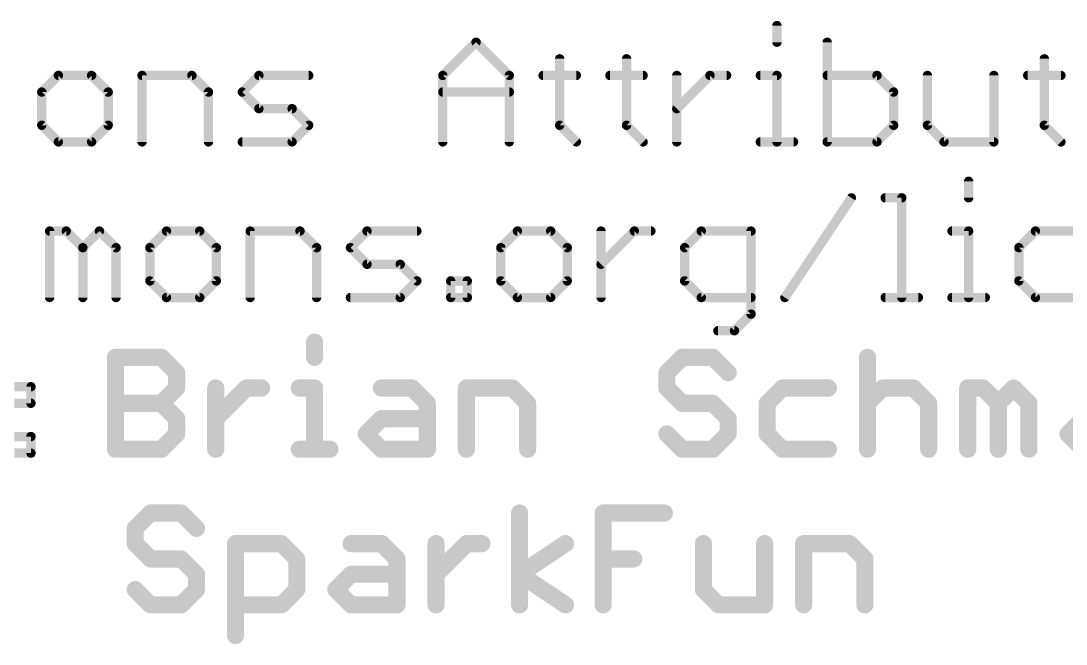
# Model space of a CAD drawing. Extents: x -25 to 82, y -12 to 21.
# Drawn here: x 24 to 41.06, y -11.93 to -1.76 of the extents above; entities that cross this region are included whole.
import ezdxf

# ---------------------------------------------------------------- set-up
doc = ezdxf.new("R2010")
doc.units = 0
doc.layers.add('51', color=53, linetype='CONTINUOUS')

msp = doc.modelspace()

# ---------------------------------------------------------------- linework, layer by layer
at = {"layer": '51'}
for points, const_width in [([(36.3407, -1.8356), (36.3407, -2.1068)], 0.1524), ([(30.8852, -2.6491), (31.4276, -2.1068)], 0.1524), ([(31.4276, -2.1068), (31.9699, -2.6491)], 0.1524), ([(37.161, -2.1068), (37.161, -3.7338)], 0.1524), ([(32.7936, -2.378), (32.7936, -3.4626)], 0.1524), ([(33.885, -2.378), (33.885, -3.4626)], 0.1524), ([(40.7065, -2.378), (40.7065, -3.4626)], 0.1524), ([(24.6078, -2.6491), (24.3366, -2.9203)], 0.1524), ([(25.1501, -2.6491), (24.6078, -2.6491)], 0.1524), ([(25.4213, -2.9203), (25.1501, -2.6491)], 0.1524), ([(25.9738, -3.7338), (25.9738, -2.6491)], 0.1524), ([(25.9738, -2.6491), (26.7873, -2.6491)], 0.1524), ([(26.7873, -2.6491), (27.0584, -2.9203)], 0.1524), ([(27.6109, -2.9203), (27.8821, -2.6491)], 0.1524), ([(27.8821, -2.6491), (28.6956, -2.6491)], 0.1524), ([(30.8852, -3.7338), (30.8852, -2.6491)], 0.1524), ([(31.9699, -2.6491), (31.9699, -3.7338)], 0.1524), ([(32.5224, -2.6491), (33.0647, -2.6491)], 0.1524), ([(33.6138, -2.6491), (34.1562, -2.6491)], 0.1524), ([(34.7053, -3.7338), (34.7053, -2.6491)], 0.1524), ([(34.7053, -3.1915), (35.2476, -2.6491)], 0.1524), ([(35.2476, -2.6491), (35.5188, -2.6491)], 0.1524), ([(36.0696, -2.6491), (36.3407, -2.6491)], 0.1524), ([(36.3407, -2.6491), (36.3407, -3.7338)], 0.1524), ([(37.9745, -2.6491), (37.161, -2.6491)], 0.1524), ([(38.2457, -2.9203), (37.9745, -2.6491)], 0.1524), ([(38.7982, -2.6491), (38.7982, -3.4626)], 0.1524), ([(39.8828, -3.7338), (39.8828, -2.6491)], 0.1524), ([(40.4353, -2.6491), (40.9776, -2.6491)], 0.1524), ([(24.3366, -2.9203), (24.3366, -3.4626)], 0.1524), ([(25.4213, -3.4626), (25.4213, -2.9203)], 0.1524), ([(27.0584, -2.9203), (27.0584, -3.7338)], 0.1524), ([(27.8821, -3.1915), (27.6109, -2.9203)], 0.1524), ([(30.8852, -2.9203), (31.9699, -2.9203)], 0.1524), ([(38.2457, -3.4626), (38.2457, -2.9203)], 0.1524), ([(28.4244, -3.1915), (27.8821, -3.1915)], 0.1524), ([(28.6956, -3.4626), (28.4244, -3.1915)], 0.1524), ([(24.3366, -3.4626), (24.6078, -3.7338)], 0.1524), ([(25.1501, -3.7338), (25.4213, -3.4626)], 0.1524), ([(28.4244, -3.7338), (28.6956, -3.4626)], 0.1524), ([(32.7936, -3.4626), (33.0647, -3.7338)], 0.1524), ([(33.885, -3.4626), (34.1562, -3.7338)], 0.1524), ([(37.9745, -3.7338), (38.2457, -3.4626)], 0.1524), ([(38.7982, -3.4626), (39.0693, -3.7338)], 0.1524), ([(40.7065, -3.4626), (40.9776, -3.7338)], 0.1524), ([(24.6078, -3.7338), (25.1501, -3.7338)], 0.1524), ([(27.6109, -3.7338), (28.4244, -3.7338)], 0.1524), ([(36.0696, -3.7338), (36.6119, -3.7338)], 0.1524), ([(37.161, -3.7338), (37.9745, -3.7338)], 0.1524), ([(39.0693, -3.7338), (39.8828, -3.7338)], 0.1524), ([(39.4706, -4.3756), (39.4706, -4.6468)], 0.1524), ([(36.4708, -6.2738), (37.5555, -4.6468)], 0.1524), ([(38.108, -4.6468), (38.3791, -4.6468)], 0.1524), ([(38.3791, -4.6468), (38.3791, -6.2738)], 0.1524), ([(24.465, -6.2738), (24.465, -5.1891)], 0.1524), ([(24.465, -5.1891), (24.7362, -5.1891)], 0.1524), ([(24.7362, -5.1891), (25.0073, -5.4603)], 0.1524), ([(25.0073, -5.4603), (25.2785, -5.1891)], 0.1524), ([(25.2785, -5.1891), (25.5497, -5.4603)], 0.1524), ([(26.3733, -5.1891), (26.1022, -5.4603)], 0.1524), ([(26.9157, -5.1891), (26.3733, -5.1891)], 0.1524), ([(27.1868, -5.4603), (26.9157, -5.1891)], 0.1524), ([(27.7393, -6.2738), (27.7393, -5.1891)], 0.1524), ([(27.7393, -5.1891), (28.5528, -5.1891)], 0.1524), ([(28.5528, -5.1891), (28.824, -5.4603)], 0.1524), ([(29.3765, -5.4603), (29.6476, -5.1891)], 0.1524), ([(29.6476, -5.1891), (30.4611, -5.1891)], 0.1524), ([(32.1034, -5.1891), (31.8322, -5.4603)], 0.1524), ([(32.6457, -5.1891), (32.1034, -5.1891)], 0.1524), ([(32.9169, -5.4603), (32.6457, -5.1891)], 0.1524), ([(33.4694, -6.2738), (33.4694, -5.1891)], 0.1524), ([(33.4694, -5.7315), (34.0117, -5.1891)], 0.1524), ([(34.0117, -5.1891), (34.2829, -5.1891)], 0.1524), ([(35.1048, -5.1891), (34.8337, -5.4603)], 0.1524), ([(35.9183, -5.1891), (35.1048, -5.1891)], 0.1524), ([(35.9183, -6.545), (35.9183, -5.1891)], 0.1524), ([(39.1994, -5.1891), (39.4706, -5.1891)], 0.1524), ([(39.4706, -5.1891), (39.4706, -6.2738)], 0.1524), ([(40.562, -5.1891), (40.2909, -5.4603)], 0.1524), ([(41.3755, -5.1891), (40.562, -5.1891)], 0.1524), ([(25.0073, -5.4603), (25.0073, -6.2738)], 0.1524), ([(25.5497, -5.4603), (25.5497, -6.2738)], 0.1524), ([(26.1022, -5.4603), (26.1022, -6.0026)], 0.1524), ([(27.1868, -6.0026), (27.1868, -5.4603)], 0.1524), ([(28.824, -5.4603), (28.824, -6.2738)], 0.1524), ([(29.6476, -5.7315), (29.3765, -5.4603)], 0.1524), ([(31.8322, -5.4603), (31.8322, -6.0026)], 0.1524), ([(32.9169, -6.0026), (32.9169, -5.4603)], 0.1524), ([(34.8337, -5.4603), (34.8337, -6.0026)], 0.1524), ([(40.2909, -5.4603), (40.2909, -6.0026)], 0.1524), ([(30.19, -5.7315), (29.6476, -5.7315)], 0.1524), ([(30.4611, -6.0026), (30.19, -5.7315)], 0.1524), ([(26.1022, -6.0026), (26.3733, -6.2738)], 0.1524), ([(26.9157, -6.2738), (27.1868, -6.0026)], 0.1524), ([(30.19, -6.2738), (30.4611, -6.0026)], 0.1524), ([(31.0136, -6.2738), (31.0136, -6.0026)], 0.1524), ([(31.0136, -6.0026), (31.2848, -6.0026)], 0.1524), ([(31.2848, -6.0026), (31.2848, -6.2738)], 0.1524), ([(31.8322, -6.0026), (32.1034, -6.2738)], 0.1524), ([(32.6457, -6.2738), (32.9169, -6.0026)], 0.1524), ([(34.8337, -6.0026), (35.1048, -6.2738)], 0.1524), ([(40.2909, -6.0026), (40.562, -6.2738)], 0.1524), ([(26.3733, -6.2738), (26.9157, -6.2738)], 0.1524), ([(29.3765, -6.2738), (30.19, -6.2738)], 0.1524), ([(31.2848, -6.2738), (31.0136, -6.2738)], 0.1524), ([(32.1034, -6.2738), (32.6457, -6.2738)], 0.1524), ([(35.1048, -6.2738), (35.9183, -6.2738)], 0.1524), ([(38.108, -6.2738), (38.6503, -6.2738)], 0.1524), ([(39.1994, -6.2738), (39.7417, -6.2738)], 0.1524), ([(40.562, -6.2738), (41.3755, -6.2738)], 0.1524), ([(35.6472, -6.8161), (35.9183, -6.545)], 0.1524), ([(35.376, -6.8161), (35.6472, -6.8161)], 0.1524), ([(28.7911, -7.0004), (28.7911, -7.2504)], 0.2794), ([(25.5397, -8.7503), (25.5397, -7.2504)], 0.2794), ([(25.5397, -7.2504), (26.2896, -7.2504)], 0.2794), ([(26.2896, -7.2504), (26.5396, -7.5004)], 0.2794), ([(34.794, -7.2504), (34.5441, -7.5004)], 0.2794), ([(35.294, -7.2504), (34.794, -7.2504)], 0.2794), ([(35.544, -7.5004), (35.294, -7.2504)], 0.2794), ([(37.8184, -7.2504), (37.8184, -8.7503)], 0.2794), ([(26.5396, -7.5004), (26.5396, -7.7504)], 0.2794), ([(34.5441, -7.5004), (34.5441, -7.7504)], 0.2794), ([(23.8892, -7.7291), (24.1604, -7.7291)], 0.1524), ([(24.1604, -7.7291), (24.1604, -8.0003)], 0.1524), ([(26.5396, -7.7504), (26.2896, -8.0004)], 0.2794), ([(27.1769, -8.7503), (27.1769, -7.7504)], 0.2794), ([(27.1769, -8.2503), (27.6768, -7.7504)], 0.2794), ([(27.6768, -7.7504), (27.9268, -7.7504)], 0.2794), ([(28.5412, -7.7504), (28.7911, -7.7504)], 0.2794), ([(28.7911, -7.7504), (28.7911, -8.7503)], 0.2794), ([(29.8826, -7.7504), (30.3825, -7.7504)], 0.2794), ([(30.3825, -7.7504), (30.6325, -8.0004)], 0.2794), ([(31.2697, -8.7503), (31.2697, -7.7504)], 0.2794), ([(31.2697, -7.7504), (32.0197, -7.7504)], 0.2794), ([(32.0197, -7.7504), (32.2697, -8.0004)], 0.2794), ([(34.5441, -7.7504), (34.794, -8.0004)], 0.2794), ([(36.4312, -7.7504), (36.1812, -8.0004)], 0.2794), ([(37.1811, -7.7504), (36.4312, -7.7504)], 0.2794), ([(37.8184, -8.0004), (38.0684, -7.7504)], 0.2794), ([(38.0684, -7.7504), (38.5683, -7.7504)], 0.2794), ([(38.5683, -7.7504), (38.8183, -8.0004)], 0.2794), ([(39.4555, -8.7503), (39.4555, -7.7504)], 0.2794), ([(39.4555, -7.7504), (39.7055, -7.7504)], 0.2794), ([(39.7055, -7.7504), (39.9555, -8.0004)], 0.2794), ([(39.9555, -8.0004), (40.2055, -7.7504)], 0.2794), ([(40.2055, -7.7504), (40.4554, -8.0004)], 0.2794), ([(24.1604, -8.0003), (23.8892, -8.0003)], 0.1524), ([(25.5397, -8.0004), (26.2896, -8.0004)], 0.2794), ([(26.2896, -8.0004), (26.5396, -8.2503)], 0.2794), ([(30.6325, -8.0004), (30.6325, -8.7503)], 0.2794), ([(32.2697, -8.0004), (32.2697, -8.7503)], 0.2794), ([(34.794, -8.0004), (35.294, -8.0004)], 0.2794), ([(35.294, -8.0004), (35.544, -8.2503)], 0.2794), ([(36.1812, -8.0004), (36.1812, -8.5003)], 0.2794), ([(38.8183, -8.0004), (38.8183, -8.7503)], 0.2794), ([(39.9555, -8.0004), (39.9555, -8.7503)], 0.2794), ([(40.4554, -8.0004), (40.4554, -8.7503)], 0.2794), ([(26.5396, -8.2503), (26.5396, -8.5003)], 0.2794), ([(29.6326, -8.5003), (29.8826, -8.2503)], 0.2794), ([(29.8826, -8.2503), (30.6325, -8.2503)], 0.2794), ([(35.544, -8.2503), (35.544, -8.5003)], 0.2794), ([(41.0927, -8.5003), (41.3427, -8.2503)], 0.2794), ([(26.5396, -8.5003), (26.2896, -8.7503)], 0.2794), ([(29.8826, -8.7503), (29.6326, -8.5003)], 0.2794), ([(34.794, -8.7503), (34.5441, -8.5003)], 0.2794), ([(35.544, -8.5003), (35.294, -8.7503)], 0.2794), ([(36.1812, -8.5003), (36.4312, -8.7503)], 0.2794), ([(41.3427, -8.7503), (41.0927, -8.5003)], 0.2794), ([(23.8892, -8.5426), (24.1604, -8.5426)], 0.1524), ([(24.1604, -8.5426), (24.1604, -8.8138)], 0.1524), ([(26.2896, -8.7503), (25.5397, -8.7503)], 0.2794), ([(28.5412, -8.7503), (29.0411, -8.7503)], 0.2794), ([(30.6325, -8.7503), (29.8826, -8.7503)], 0.2794), ([(35.294, -8.7503), (34.794, -8.7503)], 0.2794), ([(36.4312, -8.7503), (37.1811, -8.7503)], 0.2794), ([(24.1604, -8.8138), (23.8892, -8.8138)], 0.1524), ([(26.1127, -9.7904), (25.8627, -10.0404)], 0.2794), ([(26.6127, -9.7904), (26.1127, -9.7904)], 0.2794), ([(26.8626, -10.0404), (26.6127, -9.7904)], 0.2794), ([(32.1385, -11.2903), (32.1385, -9.7904)], 0.2794), ([(33.5028, -11.2903), (33.5028, -9.7904)], 0.2794), ([(33.5028, -9.7904), (34.5027, -9.7904)], 0.2794), ([(25.8627, -10.0404), (25.8627, -10.2904)], 0.2794), ([(25.8627, -10.2904), (26.1127, -10.5404)], 0.2794), ([(27.4999, -11.7903), (27.4999, -10.2904)], 0.2794), ([(27.4999, -10.2904), (28.2498, -10.2904)], 0.2794), ([(28.2498, -10.2904), (28.4998, -10.5404)], 0.2794), ([(29.387, -10.2904), (29.887, -10.2904)], 0.2794), ([(29.887, -10.2904), (30.1369, -10.5404)], 0.2794), ([(30.7742, -11.2903), (30.7742, -10.2904)], 0.2794), ([(30.7742, -10.7903), (31.2741, -10.2904)], 0.2794), ([(31.2741, -10.2904), (31.5241, -10.2904)], 0.2794), ([(32.1385, -10.7903), (32.8884, -10.2904)], 0.2794), ([(35.1399, -10.2904), (35.1399, -11.0403)], 0.2794), ([(36.1399, -11.2903), (36.1399, -10.2904)], 0.2794), ([(36.7771, -11.2903), (36.7771, -10.2904)], 0.2794), ([(36.7771, -10.2904), (37.527, -10.2904)], 0.2794), ([(37.527, -10.2904), (37.777, -10.5404)], 0.2794), ([(26.1127, -10.5404), (26.6127, -10.5404)], 0.2794), ([(26.6127, -10.5404), (26.8626, -10.7903)], 0.2794), ([(28.4998, -10.5404), (28.4998, -11.0403)], 0.2794), ([(30.1369, -10.5404), (30.1369, -11.2903)], 0.2794), ([(33.5028, -10.5404), (34.0027, -10.5404)], 0.2794), ([(37.777, -10.5404), (37.777, -11.2903)], 0.2794), ([(26.8626, -10.7903), (26.8626, -11.0403)], 0.2794), ([(29.137, -11.0403), (29.387, -10.7903)], 0.2794), ([(29.387, -10.7903), (30.1369, -10.7903)], 0.2794), ([(32.8884, -11.2903), (32.1385, -10.7903)], 0.2794), ([(26.1127, -11.2903), (25.8627, -11.0403)], 0.2794), ([(26.8626, -11.0403), (26.6127, -11.2903)], 0.2794), ([(28.4998, -11.0403), (28.2498, -11.2903)], 0.2794), ([(29.387, -11.2903), (29.137, -11.0403)], 0.2794), ([(35.1399, -11.0403), (35.3899, -11.2903)], 0.2794), ([(26.6127, -11.2903), (26.1127, -11.2903)], 0.2794), ([(28.2498, -11.2903), (27.4999, -11.2903)], 0.2794), ([(30.1369, -11.2903), (29.387, -11.2903)], 0.2794), ([(35.3899, -11.2903), (36.1399, -11.2903)], 0.2794)]:
    msp.add_lwpolyline(points, dxfattribs=dict(at, const_width=const_width))
for points, const_width in [([(36.3788, -1.8356, 1), (36.3026, -1.8356)], 0.0762), ([(31.4545, -2.0799, 1), (31.4006, -2.1338)], 0.0762), ([(31.4545, -2.1338, 1), (31.4006, -2.0799)], 0.0762), ([(37.1991, -2.1068, 1), (37.1229, -2.1068)], 0.0762), ([(36.3026, -2.1068, 1), (36.3788, -2.1068)], 0.0762), ([(32.8317, -2.378, 1), (32.7555, -2.378)], 0.0762), ([(33.9231, -2.378, 1), (33.8469, -2.378)], 0.0762), ([(40.7446, -2.378, 1), (40.6684, -2.378)], 0.0762), ([(24.6078, -2.611, 1), (24.6078, -2.6872)], 0.0762), ([(24.6347, -2.6761, 1), (24.5808, -2.6222)], 0.0762), ([(25.177, -2.6222, 1), (25.1232, -2.6761)], 0.0762), ([(25.1501, -2.6872, 1), (25.1501, -2.611)], 0.0762), ([(26.0119, -2.6491, 1), (25.9357, -2.6491)], 0.0762), ([(25.9738, -2.611, 1), (25.9738, -2.6872)], 0.0762), ([(26.8142, -2.6222, 1), (26.7603, -2.6761)], 0.0762), ([(26.7873, -2.6872, 1), (26.7873, -2.611)], 0.0762), ([(27.8821, -2.611, 1), (27.8821, -2.6872)], 0.0762), ([(27.909, -2.6761, 1), (27.8551, -2.6222)], 0.0762), ([(28.6956, -2.6872, 1), (28.6956, -2.611)], 0.0762), ([(30.9233, -2.6491, 1), (30.8471, -2.6491)], 0.0762), ([(30.8583, -2.6222, 1), (30.9122, -2.6761)], 0.0762), ([(32.008, -2.6491, 1), (31.9318, -2.6491)], 0.0762), ([(31.9429, -2.6761, 1), (31.9968, -2.6222)], 0.0762), ([(32.5224, -2.611, 1), (32.5224, -2.6872)], 0.0762), ([(33.0647, -2.6872, 1), (33.0647, -2.611)], 0.0762), ([(33.6138, -2.611, 1), (33.6138, -2.6872)], 0.0762), ([(34.1562, -2.6872, 1), (34.1562, -2.611)], 0.0762), ([(34.7434, -2.6491, 1), (34.6672, -2.6491)], 0.0762), ([(35.2476, -2.611, 1), (35.2476, -2.6872)], 0.0762), ([(35.2745, -2.6761, 1), (35.2206, -2.6222)], 0.0762), ([(35.5188, -2.6872, 1), (35.5188, -2.611)], 0.0762), ([(36.0696, -2.611, 1), (36.0696, -2.6872)], 0.0762), ([(36.3788, -2.6491, 1), (36.3026, -2.6491)], 0.0762), ([(36.3407, -2.6872, 1), (36.3407, -2.611)], 0.0762), ([(37.161, -2.611, 1), (37.161, -2.6872)], 0.0762), ([(38.0014, -2.6222, 1), (37.9475, -2.6761)], 0.0762), ([(37.9745, -2.6872, 1), (37.9745, -2.611)], 0.0762), ([(38.8363, -2.6491, 1), (38.7601, -2.6491)], 0.0762), ([(39.9209, -2.6491, 1), (39.8447, -2.6491)], 0.0762), ([(40.4353, -2.611, 1), (40.4353, -2.6872)], 0.0762), ([(40.9776, -2.6872, 1), (40.9776, -2.611)], 0.0762), ([(24.3747, -2.9203, 1), (24.2985, -2.9203)], 0.0762), ([(24.3097, -2.8934, 1), (24.3635, -2.9472)], 0.0762), ([(25.4594, -2.9203, 1), (25.3832, -2.9203)], 0.0762), ([(25.3943, -2.9472, 1), (25.4482, -2.8934)], 0.0762), ([(27.0965, -2.9203, 1), (27.0203, -2.9203)], 0.0762), ([(27.0315, -2.9472, 1), (27.0854, -2.8934)], 0.0762), ([(27.6379, -2.8934, 1), (27.584, -2.9472)], 0.0762), ([(27.584, -2.8934, 1), (27.6379, -2.9472)], 0.0762), ([(30.8852, -2.8822, 1), (30.8852, -2.9584)], 0.0762), ([(31.9699, -2.9584, 1), (31.9699, -2.8822)], 0.0762), ([(38.2838, -2.9203, 1), (38.2076, -2.9203)], 0.0762), ([(38.2187, -2.9472, 1), (38.2726, -2.8934)], 0.0762), ([(27.8821, -3.1534, 1), (27.8821, -3.2296)], 0.0762), ([(27.8551, -3.2184, 1), (27.909, -3.1645)], 0.0762), ([(28.4514, -3.1645, 1), (28.3975, -3.2184)], 0.0762), ([(28.4244, -3.2296, 1), (28.4244, -3.1534)], 0.0762), ([(34.6783, -3.1645, 1), (34.7322, -3.2184)], 0.0762), ([(24.3635, -3.4357, 1), (24.3097, -3.4896)], 0.0762), ([(25.4482, -3.4896, 1), (25.3943, -3.4357)], 0.0762), ([(28.7225, -3.4896, 1), (28.6686, -3.4357)], 0.0762), ([(28.6686, -3.4896, 1), (28.7225, -3.4357)], 0.0762), ([(32.8205, -3.4357, 1), (32.7666, -3.4896)], 0.0762), ([(33.9119, -3.4357, 1), (33.858, -3.4896)], 0.0762), ([(38.2726, -3.4896, 1), (38.2187, -3.4357)], 0.0762), ([(38.8251, -3.4357, 1), (38.7712, -3.4896)], 0.0762), ([(40.7334, -3.4357, 1), (40.6795, -3.4896)], 0.0762), ([(24.2985, -3.4626, 1), (24.3747, -3.4626)], 0.0762), ([(25.3832, -3.4626, 1), (25.4594, -3.4626)], 0.0762), ([(32.7555, -3.4626, 1), (32.8317, -3.4626)], 0.0762), ([(33.8469, -3.4626, 1), (33.9231, -3.4626)], 0.0762), ([(38.2076, -3.4626, 1), (38.2838, -3.4626)], 0.0762), ([(38.7601, -3.4626, 1), (38.8363, -3.4626)], 0.0762), ([(40.6684, -3.4626, 1), (40.7446, -3.4626)], 0.0762), ([(24.6078, -3.6957, 1), (24.6078, -3.7719)], 0.0762), ([(24.5808, -3.7607, 1), (24.6347, -3.7069)], 0.0762), ([(25.1232, -3.7069, 1), (25.177, -3.7607)], 0.0762), ([(25.1501, -3.7719, 1), (25.1501, -3.6957)], 0.0762), ([(25.9357, -3.7338, 1), (26.0119, -3.7338)], 0.0762), ([(27.0203, -3.7338, 1), (27.0965, -3.7338)], 0.0762), ([(27.6109, -3.6957, 1), (27.6109, -3.7719)], 0.0762), ([(28.3975, -3.7069, 1), (28.4514, -3.7607)], 0.0762), ([(28.4244, -3.7719, 1), (28.4244, -3.6957)], 0.0762), ([(30.8471, -3.7338, 1), (30.9233, -3.7338)], 0.0762), ([(31.9318, -3.7338, 1), (32.008, -3.7338)], 0.0762), ([(33.0378, -3.7607, 1), (33.0917, -3.7069)], 0.0762), ([(34.1292, -3.7607, 1), (34.1831, -3.7069)], 0.0762), ([(34.6672, -3.7338, 1), (34.7434, -3.7338)], 0.0762), ([(36.0696, -3.6957, 1), (36.0696, -3.7719)], 0.0762), ([(36.3026, -3.7338, 1), (36.3788, -3.7338)], 0.0762), ([(36.6119, -3.7719, 1), (36.6119, -3.6957)], 0.0762), ([(37.161, -3.6957, 1), (37.161, -3.7719)], 0.0762), ([(37.1229, -3.7338, 1), (37.1991, -3.7338)], 0.0762), ([(37.9476, -3.7069, 1), (38.0014, -3.7607)], 0.0762), ([(37.9745, -3.7719, 1), (37.9745, -3.6957)], 0.0762), ([(39.0693, -3.6957, 1), (39.0693, -3.7719)], 0.0762), ([(39.0424, -3.7607, 1), (39.0963, -3.7069)], 0.0762), ([(39.8447, -3.7338, 1), (39.9209, -3.7338)], 0.0762), ([(39.8828, -3.7719, 1), (39.8828, -3.6957)], 0.0762), ([(40.9507, -3.7607, 1), (41.0046, -3.7069)], 0.0762), ([(39.5087, -4.3756, 1), (39.4325, -4.3756)], 0.0762), ([(37.5872, -4.6679, 1), (37.5238, -4.6257)], 0.0762), ([(38.108, -4.6087, 1), (38.108, -4.6849)], 0.0762), ([(38.4172, -4.6468, 1), (38.341, -4.6468)], 0.0762), ([(38.3791, -4.6849, 1), (38.3791, -4.6087)], 0.0762), ([(39.4325, -4.6468, 1), (39.5087, -4.6468)], 0.0762), ([(24.5031, -5.1891, 1), (24.4269, -5.1891)], 0.0762), ([(24.465, -5.151, 1), (24.465, -5.2272)], 0.0762), ([(24.7631, -5.1622, 1), (24.7092, -5.2161)], 0.0762), ([(24.7362, -5.2272, 1), (24.7362, -5.151)], 0.0762), ([(25.3054, -5.1622, 1), (25.2516, -5.2161)], 0.0762), ([(25.3054, -5.2161, 1), (25.2516, -5.1622)], 0.0762), ([(26.3733, -5.151, 1), (26.3733, -5.2272)], 0.0762), ([(26.4003, -5.2161, 1), (26.3464, -5.1622)], 0.0762), ([(26.9426, -5.1622, 1), (26.8887, -5.2161)], 0.0762), ([(26.9157, -5.2272, 1), (26.9157, -5.151)], 0.0762), ([(27.7774, -5.1891, 1), (27.7012, -5.1891)], 0.0762), ([(27.7393, -5.151, 1), (27.7393, -5.2272)], 0.0762), ([(28.5798, -5.1622, 1), (28.5259, -5.2161)], 0.0762), ([(28.5528, -5.2272, 1), (28.5528, -5.151)], 0.0762), ([(29.6476, -5.151, 1), (29.6476, -5.2272)], 0.0762), ([(29.6746, -5.2161, 1), (29.6207, -5.1622)], 0.0762), ([(30.4611, -5.2272, 1), (30.4611, -5.151)], 0.0762), ([(32.1034, -5.151, 1), (32.1034, -5.2272)], 0.0762), ([(32.1303, -5.2161, 1), (32.0764, -5.1622)], 0.0762), ([(32.6727, -5.1622, 1), (32.6188, -5.2161)], 0.0762), ([(32.6457, -5.2272, 1), (32.6457, -5.151)], 0.0762), ([(33.5075, -5.1891, 1), (33.4313, -5.1891)], 0.0762), ([(34.0117, -5.151, 1), (34.0117, -5.2272)], 0.0762), ([(34.0386, -5.2161, 1), (33.9848, -5.1622)], 0.0762), ([(34.2829, -5.2272, 1), (34.2829, -5.151)], 0.0762), ([(35.1048, -5.151, 1), (35.1048, -5.2272)], 0.0762), ([(35.1318, -5.2161, 1), (35.0779, -5.1622)], 0.0762), ([(35.9564, -5.1891, 1), (35.8802, -5.1891)], 0.0762), ([(35.9183, -5.2272, 1), (35.9183, -5.151)], 0.0762), ([(39.1994, -5.151, 1), (39.1994, -5.2272)], 0.0762), ([(39.5087, -5.1891, 1), (39.4325, -5.1891)], 0.0762), ([(39.4706, -5.2272, 1), (39.4706, -5.151)], 0.0762), ([(40.562, -5.151, 1), (40.562, -5.2272)], 0.0762), ([(40.589, -5.2161, 1), (40.5351, -5.1622)], 0.0762), ([(25.0454, -5.4603, 1), (24.9692, -5.4603)], 0.0762), ([(24.9804, -5.4334, 1), (25.0343, -5.4872)], 0.0762), ([(24.9804, -5.4872, 1), (25.0343, -5.4334)], 0.0762), ([(25.5878, -5.4603, 1), (25.5116, -5.4603)], 0.0762), ([(25.5227, -5.4872, 1), (25.5766, -5.4334)], 0.0762), ([(26.1403, -5.4603, 1), (26.0641, -5.4603)], 0.0762), ([(26.0752, -5.4334, 1), (26.1291, -5.4872)], 0.0762), ([(27.2249, -5.4603, 1), (27.1487, -5.4603)], 0.0762), ([(27.1599, -5.4872, 1), (27.2138, -5.4334)], 0.0762), ([(28.8621, -5.4603, 1), (28.7859, -5.4603)], 0.0762), ([(28.797, -5.4872, 1), (28.8509, -5.4334)], 0.0762), ([(29.4034, -5.4334, 1), (29.3495, -5.4872)], 0.0762), ([(29.3495, -5.4334, 1), (29.4034, -5.4872)], 0.0762), ([(31.8703, -5.4603, 1), (31.7941, -5.4603)], 0.0762), ([(31.8053, -5.4334, 1), (31.8592, -5.4872)], 0.0762), ([(32.955, -5.4603, 1), (32.8788, -5.4603)], 0.0762), ([(32.8899, -5.4872, 1), (32.9438, -5.4334)], 0.0762), ([(34.8718, -5.4603, 1), (34.7956, -5.4603)], 0.0762), ([(34.8067, -5.4334, 1), (34.8606, -5.4872)], 0.0762), ([(40.329, -5.4603, 1), (40.2528, -5.4603)], 0.0762), ([(40.2639, -5.4334, 1), (40.3178, -5.4872)], 0.0762), ([(29.6476, -5.6934, 1), (29.6476, -5.7696)], 0.0762), ([(29.6207, -5.7584, 1), (29.6746, -5.7045)], 0.0762), ([(30.2169, -5.7045, 1), (30.163, -5.7584)], 0.0762), ([(30.19, -5.7696, 1), (30.19, -5.6934)], 0.0762), ([(33.4424, -5.7045, 1), (33.4963, -5.7584)], 0.0762), ([(26.1291, -5.9757, 1), (26.0752, -6.0296)], 0.0762), ([(26.0641, -6.0026, 1), (26.1403, -6.0026)], 0.0762), ([(27.1487, -6.0026, 1), (27.2249, -6.0026)], 0.0762), ([(27.2138, -6.0296, 1), (27.1599, -5.9757)], 0.0762), ([(30.4881, -6.0296, 1), (30.4342, -5.9757)], 0.0762), ([(30.4342, -6.0296, 1), (30.4881, -5.9757)], 0.0762), ([(31.0517, -6.0026, 1), (30.9755, -6.0026)], 0.0762), ([(31.0136, -5.9645, 1), (31.0136, -6.0407)], 0.0762), ([(31.3229, -6.0026, 1), (31.2467, -6.0026)], 0.0762), ([(31.2848, -6.0407, 1), (31.2848, -5.9645)], 0.0762), ([(31.8592, -5.9757, 1), (31.8053, -6.0296)], 0.0762), ([(31.7941, -6.0026, 1), (31.8703, -6.0026)], 0.0762), ([(32.8788, -6.0026, 1), (32.955, -6.0026)], 0.0762), ([(32.9438, -6.0296, 1), (32.8899, -5.9757)], 0.0762), ([(34.8606, -5.9757, 1), (34.8067, -6.0296)], 0.0762), ([(34.7956, -6.0026, 1), (34.8718, -6.0026)], 0.0762), ([(40.3178, -5.9757, 1), (40.2639, -6.0296)], 0.0762), ([(40.2528, -6.0026, 1), (40.329, -6.0026)], 0.0762), ([(24.4269, -6.2738, 1), (24.5031, -6.2738)], 0.0762), ([(24.9692, -6.2738, 1), (25.0454, -6.2738)], 0.0762), ([(25.5116, -6.2738, 1), (25.5878, -6.2738)], 0.0762), ([(26.3733, -6.2357, 1), (26.3733, -6.3119)], 0.0762), ([(26.3464, -6.3007, 1), (26.4003, -6.2469)], 0.0762), ([(26.8887, -6.2469, 1), (26.9426, -6.3007)], 0.0762), ([(26.9157, -6.3119, 1), (26.9157, -6.2357)], 0.0762), ([(27.7012, -6.2738, 1), (27.7774, -6.2738)], 0.0762), ([(28.7859, -6.2738, 1), (28.8621, -6.2738)], 0.0762), ([(29.3765, -6.2357, 1), (29.3765, -6.3119)], 0.0762), ([(30.163, -6.2469, 1), (30.2169, -6.3007)], 0.0762), ([(30.19, -6.3119, 1), (30.19, -6.2357)], 0.0762), ([(31.0136, -6.2357, 1), (31.0136, -6.3119)], 0.0762), ([(30.9755, -6.2738, 1), (31.0517, -6.2738)], 0.0762), ([(31.2467, -6.2738, 1), (31.3229, -6.2738)], 0.0762), ([(31.2848, -6.3119, 1), (31.2848, -6.2357)], 0.0762), ([(32.1034, -6.2357, 1), (32.1034, -6.3119)], 0.0762), ([(32.0764, -6.3007, 1), (32.1303, -6.2469)], 0.0762), ([(32.6188, -6.2469, 1), (32.6726, -6.3007)], 0.0762), ([(32.6457, -6.3119, 1), (32.6457, -6.2357)], 0.0762), ([(33.4313, -6.2738, 1), (33.5075, -6.2738)], 0.0762), ([(35.1048, -6.2357, 1), (35.1048, -6.3119)], 0.0762), ([(35.0779, -6.3007, 1), (35.1318, -6.2469)], 0.0762), ([(35.9183, -6.3119, 1), (35.9183, -6.2357)], 0.0762), ([(36.4391, -6.2527, 1), (36.5025, -6.2949)], 0.0762), ([(38.108, -6.2357, 1), (38.108, -6.3119)], 0.0762), ([(38.341, -6.2738, 1), (38.4172, -6.2738)], 0.0762), ([(38.6503, -6.3119, 1), (38.6503, -6.2357)], 0.0762), ([(39.1994, -6.2357, 1), (39.1994, -6.3119)], 0.0762), ([(39.4325, -6.2738, 1), (39.5087, -6.2738)], 0.0762), ([(39.7417, -6.3119, 1), (39.7417, -6.2357)], 0.0762), ([(40.562, -6.2357, 1), (40.562, -6.3119)], 0.0762), ([(40.5351, -6.3007, 1), (40.589, -6.2469)], 0.0762), ([(35.9453, -6.5719, 1), (35.8914, -6.518)], 0.0762), ([(35.8802, -6.545, 1), (35.9564, -6.545)], 0.0762), ([(35.376, -6.778, 1), (35.376, -6.8542)], 0.0762), ([(35.6202, -6.7892, 1), (35.6741, -6.8431)], 0.0762), ([(35.6472, -6.8542, 1), (35.6472, -6.778)], 0.0762), ([(28.861, -7.0004, 1), (28.7213, -7.0004)], 0.1397), ([(25.5397, -7.1806, 1), (25.5397, -7.3203)], 0.1397), ([(25.6095, -7.2504, 1), (25.4699, -7.2504)], 0.1397), ([(26.339, -7.201, 1), (26.2402, -7.2998)], 0.1397), ([(26.2896, -7.3203, 1), (26.2896, -7.1806)], 0.1397), ([(34.794, -7.1806, 1), (34.794, -7.3203)], 0.1397), ([(34.8434, -7.2998, 1), (34.7446, -7.201)], 0.1397), ([(35.3434, -7.201, 1), (35.2446, -7.2998)], 0.1397), ([(35.294, -7.3203, 1), (35.294, -7.1806)], 0.1397), ([(37.8882, -7.2504, 1), (37.7485, -7.2504)], 0.1397), ([(28.7213, -7.2504, 1), (28.861, -7.2504)], 0.1397), ([(26.6095, -7.5004, 1), (26.4698, -7.5004)], 0.1397), ([(26.4902, -7.5498, 1), (26.589, -7.451)], 0.1397), ([(34.6139, -7.5004, 1), (34.4742, -7.5004)], 0.1397), ([(34.4947, -7.451, 1), (34.5935, -7.5498)], 0.1397), ([(35.4946, -7.5498, 1), (35.5934, -7.451)], 0.1397), ([(24.1985, -7.7291, 1), (24.1223, -7.7291)], 0.0762), ([(24.1604, -7.7672, 1), (24.1604, -7.691)], 0.0762), ([(26.589, -7.7998, 1), (26.4902, -7.701)], 0.1397), ([(27.2467, -7.7504, 1), (27.107, -7.7504)], 0.1397), ([(27.6768, -7.6805, 1), (27.6768, -7.8202)], 0.1397), ([(27.7262, -7.7998, 1), (27.6274, -7.701)], 0.1397), ([(27.9268, -7.8202, 1), (27.9268, -7.6805)], 0.1397), ([(28.5412, -7.6805, 1), (28.5412, -7.8202)], 0.1397), ([(28.861, -7.7504, 1), (28.7213, -7.7504)], 0.1397), ([(28.7911, -7.8202, 1), (28.7911, -7.6805)], 0.1397), ([(29.8826, -7.6805, 1), (29.8826, -7.8202)], 0.1397), ([(30.4319, -7.701, 1), (30.3331, -7.7998)], 0.1397), ([(30.3825, -7.8202, 1), (30.3825, -7.6805)], 0.1397), ([(31.2697, -7.6805, 1), (31.2697, -7.8202)], 0.1397), ([(31.3396, -7.7504, 1), (31.1999, -7.7504)], 0.1397), ([(32.0691, -7.701, 1), (31.9703, -7.7998)], 0.1397), ([(32.0197, -7.8202, 1), (32.0197, -7.6805)], 0.1397), ([(34.5935, -7.701, 1), (34.4947, -7.7998)], 0.1397), ([(36.4312, -7.6805, 1), (36.4312, -7.8202)], 0.1397), ([(36.4806, -7.7998, 1), (36.3818, -7.701)], 0.1397), ([(37.1811, -7.8202, 1), (37.1811, -7.6805)], 0.1397), ([(38.0684, -7.6805, 1), (38.0684, -7.8202)], 0.1397), ([(38.1177, -7.7998, 1), (38.019, -7.701)], 0.1397), ([(38.6177, -7.701, 1), (38.5189, -7.7998)], 0.1397), ([(38.5683, -7.8202, 1), (38.5683, -7.6805)], 0.1397), ([(39.5254, -7.7504, 1), (39.3857, -7.7504)], 0.1397), ([(39.4555, -7.6805, 1), (39.4555, -7.8202)], 0.1397), ([(39.7549, -7.701, 1), (39.6561, -7.7998)], 0.1397), ([(39.7055, -7.8202, 1), (39.7055, -7.6805)], 0.1397), ([(40.2549, -7.701, 1), (40.1561, -7.7998)], 0.1397), ([(40.2549, -7.7998, 1), (40.1561, -7.701)], 0.1397), ([(26.4698, -7.7504, 1), (26.6095, -7.7504)], 0.1397), ([(34.4742, -7.7504, 1), (34.6139, -7.7504)], 0.1397), ([(24.1223, -8.0003, 1), (24.1985, -8.0003)], 0.0762), ([(24.1604, -8.0384, 1), (24.1604, -7.9622)], 0.0762), ([(25.5397, -7.9305, 1), (25.5397, -8.0702)], 0.1397), ([(26.339, -7.951, 1), (26.2402, -8.0498)], 0.1397), ([(26.2402, -7.951, 1), (26.339, -8.0498)], 0.1397), ([(26.2896, -8.0702, 1), (26.2896, -7.9305)], 0.1397), ([(30.7024, -8.0004, 1), (30.5627, -8.0004)], 0.1397), ([(30.5831, -8.0498, 1), (30.6819, -7.951)], 0.1397), ([(32.3395, -8.0004, 1), (32.1998, -8.0004)], 0.1397), ([(32.2203, -8.0498, 1), (32.3191, -7.951)], 0.1397), ([(34.794, -7.9305, 1), (34.794, -8.0702)], 0.1397), ([(34.7446, -8.0498, 1), (34.8434, -7.951)], 0.1397), ([(35.3434, -7.951, 1), (35.2446, -8.0498)], 0.1397), ([(35.294, -8.0702, 1), (35.294, -7.9305)], 0.1397), ([(36.1318, -7.951, 1), (36.2306, -8.0498)], 0.1397), ([(36.2511, -8.0004, 1), (36.1114, -8.0004)], 0.1397), ([(37.769, -7.951, 1), (37.8678, -8.0498)], 0.1397), ([(38.8881, -8.0004, 1), (38.7484, -8.0004)], 0.1397), ([(38.7689, -8.0498, 1), (38.8677, -7.951)], 0.1397), ([(40.0253, -8.0004, 1), (39.8856, -8.0004)], 0.1397), ([(39.9061, -7.951, 1), (40.0049, -8.0498)], 0.1397), ([(39.9061, -8.0498, 1), (40.0049, -7.951)], 0.1397), ([(40.5253, -8.0004, 1), (40.3856, -8.0004)], 0.1397), ([(40.4061, -8.0498, 1), (40.5048, -7.951)], 0.1397), ([(26.6095, -8.2503, 1), (26.4698, -8.2503)], 0.1397), ([(26.4902, -8.2997, 1), (26.589, -8.2009)], 0.1397), ([(27.1275, -8.2009, 1), (27.2262, -8.2997)], 0.1397), ([(29.8826, -8.1805, 1), (29.8826, -8.3202)], 0.1397), ([(29.932, -8.2997, 1), (29.8332, -8.2009)], 0.1397), ([(30.6325, -8.3202, 1), (30.6325, -8.1805)], 0.1397), ([(35.6138, -8.2503, 1), (35.4741, -8.2503)], 0.1397), ([(35.4946, -8.2997, 1), (35.5934, -8.2009)], 0.1397), ([(26.589, -8.5497, 1), (26.4902, -8.4509)], 0.1397), ([(29.682, -8.4509, 1), (29.5832, -8.5497)], 0.1397), ([(34.5935, -8.4509, 1), (34.4947, -8.5497)], 0.1397), ([(35.5934, -8.5497, 1), (35.4946, -8.4509)], 0.1397), ([(36.2306, -8.4509, 1), (36.1318, -8.5497)], 0.1397), ([(41.1421, -8.4509, 1), (41.0433, -8.5497)], 0.1397), ([(24.1985, -8.5426, 1), (24.1223, -8.5426)], 0.0762), ([(24.1604, -8.5807, 1), (24.1604, -8.5045)], 0.0762), ([(26.4698, -8.5003, 1), (26.6095, -8.5003)], 0.1397), ([(29.5832, -8.4509, 1), (29.682, -8.5497)], 0.1397), ([(35.4741, -8.5003, 1), (35.6138, -8.5003)], 0.1397), ([(36.1114, -8.5003, 1), (36.2511, -8.5003)], 0.1397), ([(41.0433, -8.4509, 1), (41.1421, -8.5497)], 0.1397), ([(25.5397, -8.6805, 1), (25.5397, -8.8202)], 0.1397), ([(25.4699, -8.7503, 1), (25.6095, -8.7503)], 0.1397), ([(26.2402, -8.7009, 1), (26.339, -8.7997)], 0.1397), ([(26.2896, -8.8202, 1), (26.2896, -8.6805)], 0.1397), ([(27.107, -8.7503, 1), (27.2467, -8.7503)], 0.1397), ([(28.5412, -8.6805, 1), (28.5412, -8.8202)], 0.1397), ([(28.7213, -8.7503, 1), (28.861, -8.7503)], 0.1397), ([(29.0411, -8.8202, 1), (29.0411, -8.6805)], 0.1397), ([(29.8826, -8.6805, 1), (29.8826, -8.8202)], 0.1397), ([(29.8332, -8.7997, 1), (29.932, -8.7009)], 0.1397), ([(30.5627, -8.7503, 1), (30.7024, -8.7503)], 0.1397), ([(30.6325, -8.8202, 1), (30.6325, -8.6805)], 0.1397), ([(31.1999, -8.7503, 1), (31.3396, -8.7503)], 0.1397), ([(32.1998, -8.7503, 1), (32.3395, -8.7503)], 0.1397), ([(34.794, -8.6805, 1), (34.794, -8.8202)], 0.1397), ([(34.7446, -8.7997, 1), (34.8434, -8.7009)], 0.1397), ([(35.2446, -8.7009, 1), (35.3434, -8.7997)], 0.1397), ([(35.294, -8.8202, 1), (35.294, -8.6805)], 0.1397), ([(36.4312, -8.6805, 1), (36.4312, -8.8202)], 0.1397), ([(36.3818, -8.7997, 1), (36.4806, -8.7009)], 0.1397), ([(37.1811, -8.8202, 1), (37.1811, -8.6805)], 0.1397), ([(37.7485, -8.7503, 1), (37.8882, -8.7503)], 0.1397), ([(38.7484, -8.7503, 1), (38.8881, -8.7503)], 0.1397), ([(39.3857, -8.7503, 1), (39.5254, -8.7503)], 0.1397), ([(39.8856, -8.7503, 1), (40.0253, -8.7503)], 0.1397), ([(40.3856, -8.7503, 1), (40.5253, -8.7503)], 0.1397), ([(24.1223, -8.8138, 1), (24.1985, -8.8138)], 0.0762), ([(24.1604, -8.8519, 1), (24.1604, -8.7757)], 0.0762), ([(26.1127, -9.7206, 1), (26.1127, -9.8603)], 0.1397), ([(26.1621, -9.8398, 1), (26.0633, -9.741)], 0.1397), ([(26.662, -9.741, 1), (26.5633, -9.8398)], 0.1397), ([(26.6127, -9.8603, 1), (26.6127, -9.7206)], 0.1397), ([(32.2083, -9.7904, 1), (32.0686, -9.7904)], 0.1397), ([(33.5726, -9.7904, 1), (33.4329, -9.7904)], 0.1397), ([(33.5028, -9.7206, 1), (33.5028, -9.8603)], 0.1397), ([(34.5027, -9.8603, 1), (34.5027, -9.7206)], 0.1397), ([(25.9326, -10.0404, 1), (25.7929, -10.0404)], 0.1397), ([(25.8133, -9.991, 1), (25.9121, -10.0898)], 0.1397), ([(26.8132, -10.0898, 1), (26.912, -9.991)], 0.1397), ([(25.9121, -10.241, 1), (25.8133, -10.3398)], 0.1397), ([(25.7929, -10.2904, 1), (25.9326, -10.2904)], 0.1397), ([(27.4999, -10.2205, 1), (27.4999, -10.3602)], 0.1397), ([(27.5697, -10.2904, 1), (27.43, -10.2904)], 0.1397), ([(28.2992, -10.241, 1), (28.2004, -10.3398)], 0.1397), ([(28.2498, -10.3602, 1), (28.2498, -10.2205)], 0.1397), ([(29.387, -10.2205, 1), (29.387, -10.3602)], 0.1397), ([(29.9364, -10.241, 1), (29.8376, -10.3398)], 0.1397), ([(29.887, -10.3602, 1), (29.887, -10.2205)], 0.1397), ([(30.844, -10.2904, 1), (30.7043, -10.2904)], 0.1397), ([(31.2741, -10.2205, 1), (31.2741, -10.3602)], 0.1397), ([(31.3235, -10.3398, 1), (31.2248, -10.241)], 0.1397), ([(31.5241, -10.3602, 1), (31.5241, -10.2205)], 0.1397), ([(32.9272, -10.3485, 1), (32.8497, -10.2323)], 0.1397), ([(35.2098, -10.2904, 1), (35.0701, -10.2904)], 0.1397), ([(36.2097, -10.2904, 1), (36.07, -10.2904)], 0.1397), ([(36.8469, -10.2904, 1), (36.7072, -10.2904)], 0.1397), ([(36.7771, -10.2205, 1), (36.7771, -10.3602)], 0.1397), ([(37.5764, -10.241, 1), (37.4776, -10.3398)], 0.1397), ([(37.527, -10.3602, 1), (37.527, -10.2205)], 0.1397), ([(26.1127, -10.4705, 1), (26.1127, -10.6102)], 0.1397), ([(26.662, -10.491, 1), (26.5633, -10.5898)], 0.1397), ([(26.6127, -10.6102, 1), (26.6127, -10.4705)], 0.1397), ([(28.5696, -10.5404, 1), (28.4299, -10.5404)], 0.1397), ([(30.2068, -10.5404, 1), (30.0671, -10.5404)], 0.1397), ([(33.5028, -10.4705, 1), (33.5028, -10.6102)], 0.1397), ([(34.0027, -10.6102, 1), (34.0027, -10.4705)], 0.1397), ([(37.8469, -10.5404, 1), (37.7072, -10.5404)], 0.1397), ([(26.0633, -10.5898, 1), (26.1621, -10.491)], 0.1397), ([(28.4504, -10.5898, 1), (28.5492, -10.491)], 0.1397), ([(30.0876, -10.5898, 1), (30.1863, -10.491)], 0.1397), ([(37.7276, -10.5898, 1), (37.8264, -10.491)], 0.1397), ([(26.9325, -10.7903, 1), (26.7928, -10.7903)], 0.1397), ([(26.8132, -10.8397, 1), (26.912, -10.7409)], 0.1397), ([(29.387, -10.7205, 1), (29.387, -10.8602)], 0.1397), ([(29.4364, -10.8397, 1), (29.3376, -10.7409)], 0.1397), ([(30.1369, -10.8602, 1), (30.1369, -10.7205)], 0.1397), ([(30.7248, -10.7409, 1), (30.8236, -10.8397)], 0.1397), ([(32.1772, -10.7322, 1), (32.0997, -10.8485)], 0.1397), ([(32.0997, -10.7322, 1), (32.1772, -10.8485)], 0.1397), ([(25.9121, -10.9909, 1), (25.8133, -11.0897)], 0.1397), ([(26.912, -11.0897, 1), (26.8132, -10.9909)], 0.1397), ([(28.5492, -11.0897, 1), (28.4504, -10.9909)], 0.1397), ([(29.1864, -10.9909, 1), (29.0876, -11.0897)], 0.1397), ([(29.0876, -10.9909, 1), (29.1864, -11.0897)], 0.1397), ([(35.1893, -10.9909, 1), (35.0905, -11.0897)], 0.1397), ([(26.7928, -11.0403, 1), (26.9325, -11.0403)], 0.1397), ([(28.4299, -11.0403, 1), (28.5696, -11.0403)], 0.1397), ([(35.0701, -11.0403, 1), (35.2098, -11.0403)], 0.1397), ([(26.1127, -11.2204, 1), (26.1127, -11.3602)], 0.1397), ([(26.0633, -11.3397, 1), (26.1621, -11.2409)], 0.1397), ([(26.5633, -11.2409, 1), (26.662, -11.3397)], 0.1397), ([(26.6127, -11.3602, 1), (26.6127, -11.2204)], 0.1397), ([(27.4999, -11.2204, 1), (27.4999, -11.3602)], 0.1397), ([(28.2004, -11.2409, 1), (28.2992, -11.3397)], 0.1397), ([(28.2498, -11.3602, 1), (28.2498, -11.2204)], 0.1397), ([(29.387, -11.2204, 1), (29.387, -11.3602)], 0.1397), ([(29.3376, -11.3397, 1), (29.4364, -11.2409)], 0.1397), ([(30.0671, -11.2903, 1), (30.2068, -11.2903)], 0.1397), ([(30.1369, -11.3602, 1), (30.1369, -11.2204)], 0.1397), ([(30.7043, -11.2903, 1), (30.844, -11.2903)], 0.1397), ([(32.0686, -11.2903, 1), (32.2083, -11.2903)], 0.1397), ([(32.8497, -11.3484, 1), (32.9272, -11.2322)], 0.1397), ([(33.4329, -11.2903, 1), (33.5726, -11.2903)], 0.1397), ([(35.3899, -11.2204, 1), (35.3899, -11.3602)], 0.1397), ([(35.3405, -11.3397, 1), (35.4393, -11.2409)], 0.1397), ([(36.07, -11.2903, 1), (36.2097, -11.2903)], 0.1397), ([(36.1399, -11.3602, 1), (36.1399, -11.2204)], 0.1397), ([(36.7072, -11.2903, 1), (36.8469, -11.2903)], 0.1397), ([(37.7072, -11.2903, 1), (37.8469, -11.2903)], 0.1397), ([(27.43, -11.7903, 1), (27.5697, -11.7903)], 0.1397)]:
    msp.add_lwpolyline(points, format="xyb", dxfattribs=dict(at, const_width=const_width))

doc.saveas('drawing.dxf')
